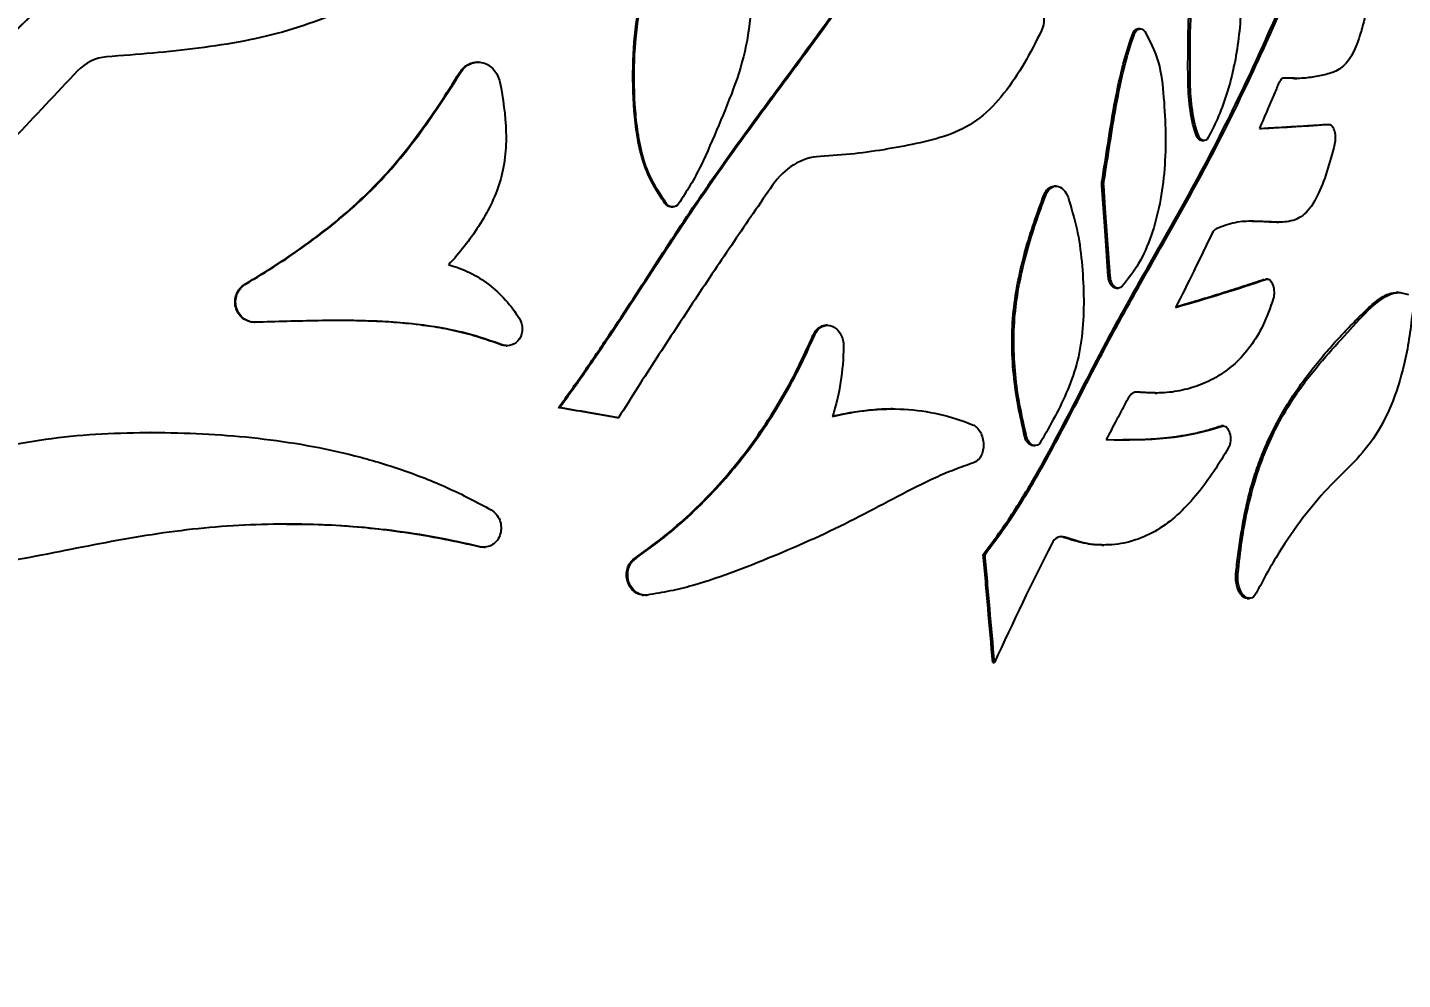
# Model space of a CAD drawing. Header units: millimetres. Extents: x 10 to 459, y 8 to 584.
# Drawn here: x 331.17 to 359.14, y 333.46 to 352.82 of the extents above; entities that cross this region are included whole.
import ezdxf

# ---------------------------------------------------------------- set-up
doc = ezdxf.new("R2010")
doc.units = ezdxf.units.MM
doc.layers.add('DIMENSIONS', color=2, linetype='Continuous')
doc.layers.add('OUTLINE', color=7, linetype='Continuous', lineweight=25)
doc.styles.add('SLDTEXTSTYLE0', font='TXT', dxfattribs={"width": 0.75})
doc.dimstyles.new('SLDDIMSTYLE9', dxfattribs={"dimtxt": 3.5, "dimasz": 2, "dimexe": 0, "dimexo": 0.0625, "dimgap": 0.875, "dimtad": 1, "dimrnd": 1e-09, "dimzin": 12, "dimdsep": 46, "dimtxsty": 'SLDTEXTSTYLE0', "dimsah": 1, "dimcen": 0, "dimadec": 0, "dimazin": 3, "dimtfac": 1, "dimtofl": 0, "dimtmove": 0, "dimatfit": 3, "dimfxl": 0, "dimfrac": 2, "dimtolj": 1, "dimtzin": 12, "dimarcsym": 0})

# ---------------------------------------------------------------- blocks, each defined once
blk = doc.blocks.new('_D_17')
at = {"layer": 'DIMENSIONS'}
blk.add_line((361.779, 334.497), (372.903, 335.528), dxfattribs=at)
blk.add_arc((321.95, 330.805), 40, 5.237, 8.1583, dxfattribs=at)
blk.add_solid([(361.779, 334.497), (363.817, 334.184), (363.725, 335.18)], dxfattribs=at)
at = {"layer": 'DIMENSIONS', "insert": (364.515, 339.277), "char_height": 3.5, "attachment_point": 1, "rotation": 5.2959, "style": 'SLDTEXTSTYLE0'}
blk.add_mtext('R40', dxfattribs=at)

msp = doc.modelspace()

# ---------------------------------------------------------------- linework, layer by layer
at = {"layer": 'OUTLINE'}
for p, q in [((353.801, 352.796), (353.761, 352.796)), ((340.337, 352.115), (340.317, 352.115)), ((356.938, 351.788), (356.74, 351.792)), ((356.938, 351.785), (356.989, 351.785)), ((357.605, 350.85), (357.65, 350.85)), ((355.058, 350.52), (355.1, 350.52)), ((352.091, 349.593), (352.053, 349.593)), ((344.144, 349.236), (344.169, 349.236)), ((344.267, 349.172), (344.295, 349.172)), ((356.58, 348.863), (356.624, 348.863)), ((356.396, 347.704), (356.352, 347.704)), ((353.319, 347.52), (353.358, 347.52)), ((359.058, 347.43), (359.008, 347.43)), ((335.783, 346.826), (335.795, 346.826)), ((347.444, 346.765), (347.414, 346.765)), ((340.808, 346.368), (340.827, 346.368)), ((340.909, 346.348), (340.929, 346.348)), ((354.105, 345.387), (354.15, 345.387)), ((341.973, 345.09), (341.994, 345.09)), ((348.765, 345.064), (348.733, 345.064)), ((343.172, 344.885), (343.195, 344.885)), ((333.684, 344.583), (333.675, 344.583)), ((355.425, 344.714), (355.458, 344.715)), ((355.499, 344.718), (355.457, 344.718)), ((351.456, 344.495), (351.492, 344.495)), ((351.627, 344.317), (351.663, 344.317)), ((352.235, 342.454), (352.164, 342.464)), ((352.235, 342.454), (352.272, 342.454)), ((353.02, 342.296), (353.06, 342.296)), ((340.458, 342.252), (340.478, 342.252)), ((350.612, 342.106), (350.646, 342.106)), ((355.747, 341.712), (355.789, 341.712)), ((343.675, 341.279), (343.699, 341.279)), ((343.749, 341.279), (343.773, 341.279)), ((355.98, 341.21), (356.022, 341.21)), ((350.805, 339.905), (350.839, 339.905))]:
    msp.add_line(p, q, dxfattribs=at)
at = {"layer": 'OUTLINE', "flags": 128}
for points in [[(353.153, 347.762), (353.087, 348.684), (353.055, 349.145), (353.022, 349.606)], [(353.191, 347.762), (353.126, 348.684), (353.093, 349.145), (353.06, 349.606)]]:
    msp.add_lwpolyline(points, dxfattribs=at)
at = {"layer": 'OUTLINE'}
for points, knots in [([(325.204, 346.333), (325.431, 346.641), (325.659, 346.948), (326.128, 347.55), (326.367, 347.848), (327.094, 348.729), (327.594, 349.303), (328.62, 350.426), (329.145, 350.976), (330.214, 352.057), (330.759, 352.589), (332.403, 354.158), (333.517, 355.172), (335.715, 357.199), (336.796, 358.221), (338.931, 360.233), (339.99, 361.219), (341.566, 362.666), (342.09, 363.143), (343.124, 364.084), (343.635, 364.548), (345.15, 365.92), (346.135, 366.808), (348.048, 368.532), (348.976, 369.367), (349.871, 370.173)], [0, 0, 0, 0, 0.03125, 0.03125, 0.0625, 0.0625, 0.125, 0.125, 0.1875, 0.1875, 0.25, 0.25, 0.375, 0.375, 0.5, 0.5, 0.625, 0.625, 0.6875, 0.6875, 0.75, 0.75, 0.875, 0.875, 1, 1, 1, 1]), ([(327.701, 349.413), (327.71, 349.423), (328.012, 349.774), (328.635, 350.439), (329.565, 351.411), (330.513, 352.354), (331.471, 353.277), (332.435, 354.182), (333.403, 355.078), (334.371, 355.97), (335.334, 356.861), (336.286, 357.752), (337.227, 358.641), (338.16, 359.523), (339.091, 360.398), (340.021, 361.262), (340.947, 362.117), (341.912, 363.002), (342.914, 363.915), (343.947, 364.854), (344.966, 365.777), (345.906, 366.627), (346.769, 367.407), (347.559, 368.119), (348.333, 368.818), (349.094, 369.503), (349.586, 369.947), (349.832, 370.169)], [0, 0, 0, 0, 0.001288, 0.042666, 0.084054, 0.125434, 0.166394, 0.207362, 0.248324, 0.289476, 0.330635, 0.371787, 0.412744, 0.453707, 0.494663, 0.535845, 0.577034, 0.618215, 0.665487, 0.712783, 0.760077, 0.807346, 0.845862, 0.884403, 0.922951, 0.961488, 1, 1, 1, 1]), ([(341.973, 345.09), (342.149, 345.332), (342.324, 345.574), (342.665, 346.064), (342.832, 346.312), (343.329, 347.055), (343.652, 347.555), (344.299, 348.547), (344.623, 349.039), (345.284, 350.002), (345.622, 350.472), (346.301, 351.399), (346.641, 351.856), (347.312, 352.768), (347.642, 353.225), (348.613, 354.595), (349.241, 355.505), (350.48, 357.277), (351.087, 358.144), (352.251, 359.86), (352.809, 360.707), (353.623, 361.929), (353.89, 362.328), (354.411, 363.114), (354.664, 363.502), (355.157, 364.263), (355.399, 364.631), (355.77, 365.119), (355.893, 365.271), (356.144, 365.537), (356.273, 365.645), (356.398, 365.75)], [0, 0, 0, 0, 0.03125, 0.03125, 0.0625, 0.0625, 0.125, 0.125, 0.1875, 0.1875, 0.25, 0.25, 0.3125, 0.3125, 0.375, 0.375, 0.5, 0.5, 0.625, 0.625, 0.75, 0.75, 0.8125, 0.8125, 0.875, 0.875, 0.9375, 0.9375, 0.96875, 0.96875, 1, 1, 1, 1]), ([(341.994, 345.09), (342.171, 345.332), (342.346, 345.574), (342.688, 346.064), (342.855, 346.312), (343.353, 347.056), (343.677, 347.555), (344.325, 348.548), (344.649, 349.04), (345.311, 350.003), (345.65, 350.473), (346.33, 351.4), (346.671, 351.857), (347.343, 352.77), (347.673, 353.226), (348.646, 354.597), (349.275, 355.507), (350.516, 357.279), (351.124, 358.145), (352.289, 359.862), (352.849, 360.708), (353.664, 361.93), (353.931, 362.329), (354.453, 363.115), (354.706, 363.503), (355.2, 364.264), (355.443, 364.632), (355.814, 365.119), (355.937, 365.271), (356.188, 365.537), (356.318, 365.645), (356.443, 365.75)], [0, 0, 0, 0, 0.03125, 0.03125, 0.0625, 0.0625, 0.125, 0.125, 0.1875, 0.1875, 0.25, 0.25, 0.3125, 0.3125, 0.375, 0.375, 0.5, 0.5, 0.625, 0.625, 0.75, 0.75, 0.8125, 0.8125, 0.875, 0.875, 0.9375, 0.9375, 0.96875, 0.96875, 1, 1, 1, 1]), ([(344.144, 349.236), (344.053, 349.374), (343.961, 349.512), (343.802, 349.803), (343.737, 349.959), (343.636, 350.287), (343.601, 350.454), (343.545, 350.789), (343.526, 350.958), (343.486, 351.467), (343.481, 351.81), (343.503, 352.484), (343.534, 352.817), (343.657, 353.473), (343.747, 353.799), (343.968, 354.422), (344.099, 354.72), (344.394, 355.294), (344.558, 355.572), (344.913, 356.098), (345.11, 356.34), (345.307, 356.58)], [0, 0, 0, 0, 0.0625, 0.0625, 0.125, 0.125, 0.1875, 0.1875, 0.25, 0.25, 0.375, 0.375, 0.5, 0.5, 0.625, 0.625, 0.75, 0.75, 0.875, 0.875, 1, 1, 1, 1]), ([(344.169, 349.236), (344.077, 349.374), (343.986, 349.512), (343.827, 349.803), (343.761, 349.959), (343.66, 350.287), (343.625, 350.454), (343.569, 350.789), (343.55, 350.958), (343.51, 351.467), (343.505, 351.81), (343.527, 352.484), (343.559, 352.818), (343.681, 353.474), (343.772, 353.8), (343.993, 354.423), (344.124, 354.721), (344.42, 355.295), (344.584, 355.572), (344.94, 356.098), (345.137, 356.34), (345.334, 356.58)], [0, 0, 0, 0, 0.0625, 0.0625, 0.125, 0.125, 0.1875, 0.1875, 0.25, 0.25, 0.375, 0.375, 0.5, 0.5, 0.625, 0.625, 0.75, 0.75, 0.875, 0.875, 1, 1, 1, 1]), ([(345.737, 356.349), (345.75, 356.031), (345.764, 355.714), (345.814, 355.08), (345.843, 354.763), (345.884, 354.128), (345.897, 353.811), (345.887, 353.175), (345.861, 352.861), (345.697, 351.955), (345.466, 351.392), (345.113, 350.557), (344.995, 350.278), (344.799, 349.873), (344.729, 349.742), (344.576, 349.486), (344.496, 349.361), (344.415, 349.236)], [0, 0, 0, 0, 0.125, 0.125, 0.25, 0.25, 0.375, 0.375, 0.5, 0.5, 0.75, 0.75, 0.875, 0.875, 0.9375, 0.9375, 1, 1, 1, 1]), ([(350.612, 342.106), (350.72, 342.247), (350.826, 342.389), (351.034, 342.678), (351.134, 342.826), (351.425, 343.277), (351.608, 343.587), (352.139, 344.532), (352.467, 345.181), (352.96, 346.134), (353.125, 346.447), (353.459, 347.061), (353.627, 347.362), (354.13, 348.254), (354.463, 348.833), (355.101, 349.989), (355.403, 350.569), (355.975, 351.739), (356.245, 352.325), (356.761, 353.489), (357.005, 354.066), (357.355, 354.916), (357.469, 355.197), (357.691, 355.752), (357.8, 356.024), (357.905, 356.295)], [0, 0, 0, 0, 0.03125, 0.03125, 0.0625, 0.0625, 0.125, 0.125, 0.25, 0.25, 0.3125, 0.3125, 0.375, 0.375, 0.5, 0.5, 0.625, 0.625, 0.75, 0.75, 0.875, 0.875, 0.9375, 0.9375, 1, 1, 1, 1]), ([(350.646, 342.106), (350.754, 342.247), (350.861, 342.389), (351.069, 342.678), (351.169, 342.826), (351.46, 343.277), (351.644, 343.587), (352.176, 344.532), (352.505, 345.181), (352.998, 346.134), (353.163, 346.448), (353.498, 347.061), (353.666, 347.362), (354.17, 348.255), (354.504, 348.833), (355.142, 349.989), (355.445, 350.569), (356.018, 351.739), (356.289, 352.325), (356.805, 353.489), (357.05, 354.066), (357.401, 354.916), (357.515, 355.197), (357.737, 355.752), (357.846, 356.024), (357.952, 356.295)], [0, 0, 0, 0, 0.03125, 0.03125, 0.0625, 0.0625, 0.125, 0.125, 0.25, 0.25, 0.3125, 0.3125, 0.375, 0.375, 0.5, 0.5, 0.625, 0.625, 0.75, 0.75, 0.875, 0.875, 0.9375, 0.9375, 1, 1, 1, 1]), ([(339.287, 354.902), (339.218, 354.762), (339.15, 354.623), (338.997, 354.356), (338.911, 354.23), (338.716, 353.995), (338.608, 353.885), (338.378, 353.681), (338.258, 353.587), (337.883, 353.328), (337.61, 353.186), (337.049, 352.944), (336.762, 352.845), (335.882, 352.589), (335.271, 352.479), (334.035, 352.321), (333.41, 352.273), (332.781, 352.223)], [0, 0, 0, 0, 0.0625, 0.0625, 0.125, 0.125, 0.1875, 0.1875, 0.25, 0.25, 0.375, 0.375, 0.5, 0.5, 0.75, 0.75, 1, 1, 1, 1]), ([(354.932, 350.655), (354.874, 350.827), (354.836, 351.011), (354.789, 351.39), (354.78, 351.578), (354.773, 351.952), (354.774, 352.138), (354.776, 352.511), (354.776, 352.698), (354.791, 353.069), (354.807, 353.253), (354.872, 353.595), (354.928, 353.751), (355.042, 354.05), (355.102, 354.196), (355.169, 354.441), (355.188, 354.528), (355.213, 354.707), (355.218, 354.8), (355.218, 354.896)], [0, 0, 0, 0, 0.125, 0.125, 0.25, 0.25, 0.375, 0.375, 0.5, 0.5, 0.625, 0.625, 0.75, 0.75, 0.875, 0.875, 0.9375, 0.9375, 1, 1, 1, 1]), ([(354.973, 350.655), (354.915, 350.827), (354.877, 351.012), (354.83, 351.391), (354.821, 351.579), (354.814, 351.954), (354.816, 352.14), (354.818, 352.514), (354.818, 352.701), (354.833, 353.073), (354.848, 353.256), (354.915, 353.599), (354.971, 353.755), (355.085, 354.053), (355.145, 354.199), (355.212, 354.442), (355.23, 354.528), (355.255, 354.708), (355.261, 354.801), (355.26, 354.896)], [0, 0, 0, 0, 0.125, 0.125, 0.25, 0.25, 0.375, 0.375, 0.5, 0.5, 0.625, 0.625, 0.75, 0.75, 0.875, 0.875, 0.9375, 0.9375, 1, 1, 1, 1]), ([(355.646, 355), (355.703, 354.813), (355.747, 354.618), (355.812, 354.218), (355.834, 354.01), (355.856, 353.601), (355.857, 353.398), (355.842, 352.994), (355.826, 352.794), (355.779, 352.407), (355.748, 352.22), (355.671, 351.856), (355.625, 351.678), (355.468, 351.169), (355.338, 350.861), (355.185, 350.582)], [0, 0, 0, 0, 0.125, 0.125, 0.25, 0.25, 0.375, 0.375, 0.5, 0.5, 0.625, 0.625, 0.75, 0.75, 1, 1, 1, 1]), ([(358.508, 353.62), (358.472, 353.451), (358.435, 353.283), (358.355, 352.955), (358.313, 352.795), (358.217, 352.498), (358.162, 352.362), (358.03, 352.132), (357.957, 352.047), (357.795, 351.934), (357.707, 351.901), (357.528, 351.85), (357.435, 351.833), (357.247, 351.802), (357.15, 351.789), (356.951, 351.783), (356.85, 351.788), (356.746, 351.793)], [0, 0, 0, 0, 0.125, 0.125, 0.25, 0.25, 0.375, 0.375, 0.5, 0.5, 0.625, 0.625, 0.75, 0.75, 0.875, 0.875, 1, 1, 1, 1]), ([(351.465, 353.414), (351.521, 353.444), (351.584, 353.445), (351.701, 353.385), (351.752, 353.327), (351.823, 353.178), (351.843, 353.09), (351.846, 352.914), (351.829, 352.829), (351.796, 352.759)], [0, 0, 0, 0, 0.25, 0.25, 0.5, 0.5, 0.75, 0.75, 1, 1, 1, 1]), ([(351.796, 352.759), (351.682, 352.532), (351.567, 352.304), (351.316, 351.875), (351.181, 351.671), (350.882, 351.295), (350.718, 351.124), (350.363, 350.848), (350.171, 350.741), (349.759, 350.581), (349.546, 350.525), (349.113, 350.429), (348.893, 350.388), (348.446, 350.312), (348.219, 350.279), (347.76, 350.229), (347.527, 350.213), (347.291, 350.198)], [0, 0, 0, 0, 0.125, 0.125, 0.25, 0.25, 0.375, 0.375, 0.5, 0.5, 0.625, 0.625, 0.75, 0.75, 0.875, 0.875, 1, 1, 1, 1]), ([(353.026, 349.696), (353.111, 350.211), (353.183, 350.731), (353.369, 351.747), (353.484, 352.242), (353.649, 352.692)], [0, 0, 0, 0, 0.5, 0.5, 1, 1, 1, 1]), ([(353.064, 349.696), (353.149, 350.211), (353.222, 350.731), (353.408, 351.747), (353.523, 352.243), (353.688, 352.692)], [0, 0, 0, 0, 0.5, 0.5, 1, 1, 1, 1]), ([(353.897, 352.738), (354, 352.545), (354.103, 352.352), (354.235, 351.887), (354.259, 351.643), (354.319, 350.906), (354.332, 350.42), (354.276, 349.705), (354.244, 349.467), (354.155, 349.014), (354.097, 348.798), (353.954, 348.386), (353.869, 348.191), (353.67, 347.851), (353.554, 347.704), (353.437, 347.558)], [0, 0, 0, 0, 0.125, 0.125, 0.25, 0.25, 0.5, 0.5, 0.625, 0.625, 0.75, 0.75, 0.875, 0.875, 1, 1, 1, 1]), ([(353.649, 352.692), (353.658, 352.713), (353.678, 352.755), (353.719, 352.791), (353.749, 352.793), (353.762, 352.794)], [0, 0, 0, 0, 0.359177, 0.718986, 1, 1, 1, 1]), ([(353.688, 352.692), (353.708, 352.747), (353.743, 352.785), (353.822, 352.803), (353.864, 352.781), (353.897, 352.738)], [0, 0, 0, 0, 0.5, 0.5, 1, 1, 1, 1]), ([(339.967, 351.911), (339.982, 351.933), (340.012, 351.976), (340.069, 352.029), (340.133, 352.071), (340.203, 352.1), (340.266, 352.114), (340.304, 352.114), (340.318, 352.113)], [0, 0, 0, 0, 0.181288, 0.362444, 0.544208, 0.725987, 0.901334, 1, 1, 1, 1]), ([(339.986, 351.911), (340.034, 351.988), (340.103, 352.049), (340.262, 352.117), (340.353, 352.124), (340.521, 352.08), (340.6, 352.029), (340.719, 351.891), (340.76, 351.804), (340.779, 351.712)], [0, 0, 0, 0, 0.25, 0.25, 0.5, 0.5, 0.75, 0.75, 1, 1, 1, 1]), ([(332.191, 351.938), (331.321, 351.02), (330.453, 350.094), (328.726, 348.225), (327.866, 347.284), (327.006, 346.341)], [0, 0, 0, 0, 0.5, 0.5, 1, 1, 1, 1]), ([(335.585, 347.591), (335.809, 347.727), (336.032, 347.863), (336.469, 348.147), (336.683, 348.295), (337.312, 348.755), (337.712, 349.085), (338.268, 349.628), (338.446, 349.818), (338.784, 350.21), (338.944, 350.414), (339.407, 351.037), (339.69, 351.472), (339.967, 351.911)], [0, 0, 0, 0, 0.125, 0.125, 0.25, 0.25, 0.5, 0.5, 0.625, 0.625, 0.75, 0.75, 1, 1, 1, 1]), ([(335.597, 347.591), (335.821, 347.727), (336.044, 347.863), (336.481, 348.147), (336.696, 348.295), (337.326, 348.755), (337.727, 349.085), (338.283, 349.627), (338.461, 349.817), (338.8, 350.21), (338.961, 350.413), (339.425, 351.036), (339.708, 351.472), (339.986, 351.911)], [0, 0, 0, 0, 0.125, 0.125, 0.25, 0.25, 0.5, 0.5, 0.625, 0.625, 0.75, 0.75, 1, 1, 1, 1]), ([(356.737, 351.792), (356.727, 351.791), (356.697, 351.79), (356.653, 351.754), (356.628, 351.705), (356.617, 351.682)], [0, 0, 0, 0, 0.228419, 0.64672, 1, 1, 1, 1]), ([(340.779, 351.712), (340.847, 351.373), (340.896, 351.034), (340.909, 350.524), (340.904, 350.354), (340.864, 350.012), (340.829, 349.842), (340.73, 349.52), (340.667, 349.364), (340.522, 349.063), (340.438, 348.916), (340.167, 348.496), (339.96, 348.239), (339.738, 347.993)], [0, 0, 0, 0, 0.25, 0.25, 0.375, 0.375, 0.5, 0.5, 0.625, 0.625, 0.75, 0.75, 1, 1, 1, 1]), ([(356.617, 351.682), (356.582, 351.6), (356.547, 351.517), (356.512, 351.434), (356.477, 351.352), (356.442, 351.269), (356.406, 351.186), (356.347, 351.046), (356.286, 350.906), (356.226, 350.765)], [0, 0, 0, 0, 0.000349273, 0.000349273, 0.000349273, 0.000698545, 0.000698545, 0.000698545, 0.001286566, 0.001286566, 0.001286566, 0.001286566]), ([(355.059, 350.522), (355.046, 350.523), (355.019, 350.525), (354.98, 350.56), (354.95, 350.607), (354.936, 350.642), (354.932, 350.655)], [0, 0, 0, 0, 0.247333, 0.536534, 0.830787, 1, 1, 1, 1]), ([(355.185, 350.582), (355.157, 350.533), (355.115, 350.51), (355.033, 350.539), (354.995, 350.589), (354.973, 350.655)], [0, 0, 0, 0, 0.5, 0.5, 1, 1, 1, 1]), ([(356.227, 350.767), (356.345, 350.774), (356.597, 350.788), (356.95, 350.809), (357.292, 350.83), (357.5, 350.843), (357.605, 350.85)], [0, 0, 0, 0, 0.2396212, 0.5093547, 0.7546173, 1, 1, 1, 1]), ([(357.65, 350.85), (357.67, 350.851), (357.69, 350.838), (357.726, 350.788), (357.741, 350.751), (357.773, 350.626), (357.775, 350.521), (357.756, 350.446)], [0, 0, 0, 0, 0.25, 0.25, 0.5, 0.5, 1, 1, 1, 1]), ([(357.756, 350.446), (357.707, 350.257), (357.656, 350.068), (357.541, 349.713), (357.477, 349.546), (357.328, 349.246), (357.244, 349.119), (357.097, 348.988), (357.045, 348.953), (356.939, 348.903), (356.883, 348.887), (356.713, 348.858), (356.595, 348.862), (356.355, 348.87), (356.232, 348.876), (355.983, 348.882), (355.857, 348.878), (355.604, 348.824), (355.478, 348.776), (355.35, 348.728)], [0, 0, 0, 0, 0.125, 0.125, 0.25, 0.25, 0.375, 0.375, 0.4375, 0.4375, 0.5, 0.5, 0.625, 0.625, 0.75, 0.75, 0.875, 0.875, 1, 1, 1, 1]), ([(347.291, 350.198), (347.105, 350.189), (346.922, 350.13), (346.594, 349.93), (346.445, 349.788), (346.325, 349.614)], [0, 0, 0, 0, 0.5, 0.5, 1, 1, 1, 1]), ([(346.325, 349.614), (346.063, 349.232), (345.8, 348.848), (345.274, 348.073), (345.011, 347.682), (344.488, 346.895), (344.227, 346.498), (343.708, 345.697), (343.452, 345.292), (343.195, 344.885)], [0, 0, 0, 0, 0.25, 0.25, 0.5, 0.5, 0.75, 0.75, 1, 1, 1, 1]), ([(351.844, 349.411), (351.861, 349.446), (351.895, 349.516), (351.971, 349.581), (352.027, 349.588), (352.054, 349.591)], [0, 0, 0, 0, 0.3450372, 0.6905052, 1, 1, 1, 1]), ([(351.881, 349.411), (351.903, 349.469), (351.935, 349.517), (352.014, 349.581), (352.06, 349.596), (352.153, 349.588), (352.199, 349.564), (352.278, 349.485), (352.311, 349.431), (352.334, 349.369)], [0, 0, 0, 0, 0.25, 0.25, 0.5, 0.5, 0.75, 0.75, 1, 1, 1, 1]), ([(353.022, 349.606), (353.021, 349.614), (353.021, 349.621), (353.021, 349.629), (353.021, 349.637), (353.021, 349.645), (353.022, 349.653), (353.022, 349.668), (353.024, 349.682), (353.026, 349.696)], [0, 0, 0, 0, 0.0000238791, 0.0000238791, 0.0000238791, 0.00004775725, 0.00004775725, 0.00004775725, 0.00009227178, 0.00009227178, 0.00009227178, 0.00009227178]), ([(353.06, 349.606), (353.06, 349.614), (353.059, 349.621), (353.059, 349.629), (353.059, 349.637), (353.059, 349.645), (353.06, 349.653), (353.061, 349.668), (353.062, 349.682), (353.064, 349.696)], [0, 0, 0, 0, 0.00002387918, 0.00002387918, 0.00002387918, 0.0000477574, 0.0000477574, 0.0000477574, 0.0000922761, 0.0000922761, 0.0000922761, 0.0000922761]), ([(351.456, 344.495), (351.408, 344.705), (351.36, 344.915), (351.28, 345.338), (351.25, 345.552), (351.208, 345.982), (351.197, 346.199), (351.195, 346.636), (351.206, 346.85), (351.272, 347.478), (351.357, 347.88), (351.519, 348.469), (351.579, 348.662), (351.708, 349.04), (351.776, 349.225), (351.844, 349.411)], [0, 0, 0, 0, 0.125, 0.125, 0.25, 0.25, 0.375, 0.375, 0.5, 0.5, 0.75, 0.75, 0.875, 0.875, 1, 1, 1, 1]), ([(351.492, 344.495), (351.444, 344.705), (351.396, 344.915), (351.316, 345.338), (351.285, 345.552), (351.244, 345.982), (351.232, 346.199), (351.23, 346.636), (351.241, 346.85), (351.308, 347.478), (351.393, 347.88), (351.555, 348.469), (351.615, 348.662), (351.744, 349.04), (351.813, 349.225), (351.881, 349.411)], [0, 0, 0, 0, 0.125, 0.125, 0.25, 0.25, 0.375, 0.375, 0.5, 0.5, 0.75, 0.75, 0.875, 0.875, 1, 1, 1, 1]), ([(352.334, 349.369), (352.398, 349.157), (352.462, 348.944), (352.56, 348.509), (352.592, 348.285), (352.634, 347.829), (352.647, 347.6), (352.656, 347.147), (352.651, 346.922), (352.613, 346.475), (352.578, 346.253), (352.473, 345.841), (352.406, 345.646), (352.25, 345.271), (352.162, 345.091), (351.978, 344.741), (351.882, 344.57), (351.784, 344.399)], [0, 0, 0, 0, 0.125, 0.125, 0.25, 0.25, 0.375, 0.375, 0.5, 0.5, 0.625, 0.625, 0.75, 0.75, 0.875, 0.875, 1, 1, 1, 1]), ([(344.269, 349.174), (344.26, 349.174), (344.233, 349.172), (344.187, 349.192), (344.159, 349.221), (344.144, 349.236)], [0, 0, 0, 0, 0.191361, 0.582379, 1, 1, 1, 1]), ([(344.415, 349.236), (344.385, 349.196), (344.34, 349.172), (344.248, 349.172), (344.201, 349.196), (344.169, 349.236)], [0, 0, 0, 0, 0.5, 0.5, 1, 1, 1, 1]), ([(356.58, 348.865), (356.547, 348.864), (356.441, 348.862), (356.295, 348.871), (356.141, 348.877), (356.061, 348.879), (356.019, 348.879)], [0, 0, 0, 0, 0.185208, 0.583511, 0.782405, 1, 1, 1, 1]), ([(355.258, 348.622), (355.198, 348.496), (355.137, 348.369), (355.076, 348.242), (355.014, 348.115), (354.952, 347.989), (354.89, 347.862), (354.769, 347.617), (354.646, 347.373), (354.521, 347.128)], [0, 0, 0, 0, 0.000525375, 0.000525375, 0.000525375, 0.001050751, 0.001050751, 0.001050751, 0.002065523, 0.002065523, 0.002065523, 0.002065523]), ([(339.738, 347.993), (340.033, 347.92), (340.311, 347.78), (340.797, 347.407), (341.01, 347.171), (341.178, 346.901)], [0, 0, 0, 0, 0.5, 0.5, 1, 1, 1, 1]), ([(335.79, 346.826), (335.703, 346.825), (335.617, 346.855), (335.479, 346.966), (335.43, 347.045), (335.385, 347.218), (335.39, 347.31), (335.453, 347.476), (335.511, 347.546), (335.585, 347.591)], [0, 0, 0, 0, 0.25, 0.25, 0.5, 0.5, 0.75, 0.75, 1, 1, 1, 1]), ([(335.802, 346.826), (335.715, 346.825), (335.629, 346.855), (335.491, 346.966), (335.442, 347.045), (335.397, 347.218), (335.402, 347.31), (335.465, 347.476), (335.522, 347.546), (335.597, 347.591)], [0, 0, 0, 0, 0.25, 0.25, 0.5, 0.5, 0.75, 0.75, 1, 1, 1, 1]), ([(353.319, 347.523), (353.313, 347.522), (353.292, 347.519), (353.253, 347.54), (353.209, 347.584), (353.174, 347.65), (353.158, 347.713), (353.154, 347.751), (353.153, 347.762)], [0, 0, 0, 0, 0.065943, 0.273844, 0.48106, 0.694177, 0.916345, 1, 1, 1, 1]), ([(353.437, 347.558), (353.393, 347.511), (353.332, 347.508), (353.233, 347.593), (353.198, 347.676), (353.191, 347.762)], [0, 0, 0, 0, 0.5, 0.5, 1, 1, 1, 1]), ([(354.528, 347.142), (354.682, 347.187), (355.008, 347.282), (355.467, 347.422), (355.914, 347.564), (356.189, 347.656), (356.326, 347.702)], [0, 0, 0, 0, 0.241483, 0.507789, 0.753822, 1, 1, 1, 1]), ([(356.37, 347.702), (356.394, 347.71), (356.419, 347.702), (356.466, 347.659), (356.486, 347.623), (356.529, 347.496), (356.533, 347.385), (356.509, 347.305)], [0, 0, 0, 0, 0.25, 0.25, 0.5, 0.5, 1, 1, 1, 1]), ([(356.509, 347.305), (356.445, 347.121), (356.381, 346.937), (356.227, 346.612), (356.139, 346.469), (355.946, 346.207), (355.841, 346.091), (355.621, 345.89), (355.505, 345.804), (355.262, 345.657), (355.134, 345.596), (354.874, 345.498), (354.741, 345.46), (354.468, 345.406), (354.328, 345.39), (354.041, 345.385), (353.894, 345.396), (353.745, 345.407)], [0, 0, 0, 0, 0.125, 0.125, 0.25, 0.25, 0.375, 0.375, 0.5, 0.5, 0.625, 0.625, 0.75, 0.75, 0.875, 0.875, 1, 1, 1, 1]), ([(355.747, 341.712), (355.762, 341.842), (355.793, 342.104), (355.848, 342.491), (355.915, 342.87), (355.994, 343.237), (356.092, 343.605), (356.214, 343.966), (356.355, 344.321), (356.509, 344.65), (356.672, 344.956), (356.871, 345.28), (357.105, 345.616), (357.368, 345.962), (357.632, 346.276), (357.892, 346.563), (358.146, 346.825), (358.354, 347.032), (358.519, 347.187), (358.647, 347.29), (358.775, 347.37), (358.896, 347.422), (358.975, 347.426), (359.011, 347.427)], [0, 0, 0, 0, 0.039319, 0.078762, 0.11817, 0.157461, 0.196655, 0.241512, 0.286555, 0.331705, 0.376837, 0.421771, 0.488844, 0.556033, 0.623355, 0.690759, 0.758137, 0.825337, 0.861254, 0.897339, 0.93337, 0.969237, 1, 1, 1, 1]), ([(355.789, 341.712), (355.814, 341.933), (355.838, 342.155), (355.899, 342.589), (355.937, 342.801), (356.073, 343.415), (356.192, 343.806), (356.468, 344.497), (356.624, 344.803), (356.876, 345.216), (356.963, 345.346), (357.137, 345.59), (357.224, 345.704), (357.487, 346.03), (357.661, 346.224), (357.999, 346.599), (358.162, 346.783), (358.481, 347.116), (358.639, 347.259), (358.872, 347.391), (358.949, 347.423), (359.105, 347.435), (359.184, 347.413), (359.26, 347.391)], [0, 0, 0, 0, 0.0625, 0.0625, 0.125, 0.125, 0.25, 0.25, 0.375, 0.375, 0.4375, 0.4375, 0.5, 0.5, 0.625, 0.625, 0.75, 0.75, 0.875, 0.875, 0.9375, 0.9375, 1, 1, 1, 1]), ([(359.339, 347.025), (359.317, 346.84), (359.295, 346.656), (359.241, 346.305), (359.208, 346.139), (359.097, 345.668), (359.004, 345.379), (358.791, 344.871), (358.671, 344.65), (358.403, 344.257), (358.254, 344.088), (357.939, 343.772), (357.774, 343.617), (357.443, 343.261), (357.276, 343.063), (356.946, 342.628), (356.783, 342.393), (356.544, 342.012), (356.466, 341.879), (356.312, 341.602), (356.236, 341.458), (356.16, 341.314)], [0, 0, 0, 0, 0.0625, 0.0625, 0.125, 0.125, 0.25, 0.25, 0.375, 0.375, 0.5, 0.5, 0.625, 0.625, 0.75, 0.75, 0.875, 0.875, 0.9375, 0.9375, 1, 1, 1, 1]), ([(340.827, 346.368), (340.631, 346.436), (340.433, 346.505), (340.032, 346.621), (339.827, 346.667), (339.209, 346.777), (338.789, 346.82), (337.945, 346.863), (337.52, 346.864), (336.664, 346.851), (336.235, 346.838), (335.802, 346.826)], [0, 0, 0, 0, 0.125, 0.125, 0.25, 0.25, 0.5, 0.5, 0.75, 0.75, 1, 1, 1, 1]), ([(340.808, 346.368), (340.66, 346.419), (340.365, 346.521), (339.912, 346.648), (339.449, 346.734), (338.981, 346.795), (338.509, 346.835), (338.035, 346.855), (337.693, 346.862), (337.508, 346.861), (337.484, 346.86)], [0, 0, 0, 0, 0.139814, 0.27952, 0.419423, 0.559366, 0.699116, 0.838878, 0.978545, 1, 1, 1, 1]), ([(341.178, 346.901), (341.216, 346.839), (341.236, 346.767), (341.237, 346.622), (341.217, 346.549), (341.143, 346.432), (341.087, 346.386), (340.962, 346.342), (340.892, 346.343), (340.827, 346.368)], [0, 0, 0, 0, 0.25, 0.25, 0.5, 0.5, 0.75, 0.75, 1, 1, 1, 1]), ([(347.154, 346.57), (347.174, 346.607), (347.214, 346.681), (347.307, 346.744), (347.378, 346.771), (347.413, 346.764), (347.414, 346.764)], [0, 0, 0, 0, 0.335969, 0.672704, 0.991812, 1, 1, 1, 1]), ([(347.183, 346.57), (347.216, 346.646), (347.269, 346.706), (347.398, 346.77), (347.471, 346.773), (347.608, 346.717), (347.667, 346.661), (347.749, 346.513), (347.77, 346.426), (347.77, 346.338)], [0, 0, 0, 0, 0.25, 0.25, 0.5, 0.5, 0.75, 0.75, 1, 1, 1, 1]), ([(343.518, 342.024), (343.716, 342.165), (343.913, 342.306), (344.291, 342.608), (344.473, 342.767), (345.005, 343.265), (345.335, 343.625), (345.943, 344.391), (346.223, 344.8), (346.602, 345.442), (346.722, 345.66), (346.947, 346.108), (347.051, 346.339), (347.154, 346.57)], [0, 0, 0, 0, 0.125, 0.125, 0.25, 0.25, 0.5, 0.5, 0.75, 0.75, 0.875, 0.875, 1, 1, 1, 1]), ([(343.542, 342.024), (343.74, 342.165), (343.937, 342.306), (344.316, 342.608), (344.498, 342.767), (345.03, 343.265), (345.361, 343.625), (345.97, 344.391), (346.251, 344.8), (346.63, 345.441), (346.751, 345.659), (346.976, 346.108), (347.08, 346.339), (347.183, 346.57)], [0, 0, 0, 0, 0.125, 0.125, 0.25, 0.25, 0.5, 0.5, 0.75, 0.75, 0.875, 0.875, 1, 1, 1, 1]), ([(340.909, 346.352), (340.883, 346.352), (340.849, 346.353), (340.816, 346.365), (340.808, 346.368)], [0, 0, 0, 0, 0.75293, 1, 1, 1, 1]), ([(354.105, 345.394), (354.028, 345.393), (353.903, 345.391), (353.775, 345.401), (353.725, 345.405)], [0, 0, 0, 0, 0.613446, 1, 1, 1, 1]), ([(343.172, 344.885), (343.069, 344.903), (342.967, 344.921), (342.864, 344.938), (342.761, 344.956), (342.658, 344.973), (342.555, 344.991), (342.362, 345.024), (342.168, 345.057), (341.973, 345.09)], [0, 0, 0, 0, 0.000348252, 0.000348252, 0.000348252, 0.000696504, 0.000696504, 0.000696504, 0.001347902, 0.001347902, 0.001347902, 0.001347902]), ([(343.195, 344.885), (343.093, 344.903), (342.99, 344.921), (342.887, 344.938), (342.785, 344.956), (342.682, 344.973), (342.578, 344.991), (342.385, 345.024), (342.19, 345.057), (341.994, 345.09)], [0, 0, 0, 0, 0.000348252, 0.000348252, 0.000348252, 0.000696504, 0.000696504, 0.000696504, 0.001349879, 0.001349879, 0.001349879, 0.001349879]), ([(347.544, 344.907), (348.032, 345.029), (348.522, 345.083), (349.484, 345.031), (349.949, 344.925), (350.395, 344.742)], [0, 0, 0, 0, 0.5, 0.5, 1, 1, 1, 1]), ([(347.546, 344.913), (347.666, 344.941), (347.918, 344.999), (348.299, 345.046), (348.576, 345.068), (348.719, 345.063), (348.733, 345.062)], [0, 0, 0, 0, 0.303074, 0.633998, 0.963684, 1, 1, 1, 1]), ([(353.557, 345.283), (353.518, 345.209), (353.478, 345.135), (353.439, 345.062), (353.4, 344.988), (353.361, 344.914), (353.321, 344.839), (353.251, 344.708), (353.181, 344.575), (353.11, 344.442)], [0, 0, 0, 0, 0.000300435, 0.000300435, 0.000300435, 0.000600871, 0.000600871, 0.000600871, 0.001135617, 0.001135617, 0.001135617, 0.001135617]), ([(325.155, 341.933), (325.427, 342.148), (325.699, 342.362), (326.279, 342.73), (326.581, 342.891), (327.51, 343.336), (328.166, 343.571), (329.473, 343.992), (330.129, 344.18), (331.458, 344.455), (332.133, 344.532), (333.156, 344.579), (333.5, 344.585), (334.183, 344.58), (334.522, 344.57), (335.533, 344.513), (336.199, 344.44), (337.182, 344.263), (337.507, 344.194), (338.153, 344.029), (338.475, 343.933), (339.105, 343.716), (339.414, 343.595), (340.018, 343.324), (340.311, 343.168), (340.603, 343.01)], [0, 0, 0, 0, 0.0625, 0.0625, 0.125, 0.125, 0.25, 0.25, 0.375, 0.375, 0.5, 0.5, 0.5625, 0.5625, 0.625, 0.625, 0.75, 0.75, 0.8125, 0.8125, 0.875, 0.875, 0.9375, 0.9375, 1, 1, 1, 1]), ([(350.395, 344.742), (350.458, 344.716), (350.513, 344.662), (350.591, 344.518), (350.613, 344.432), (350.617, 344.258), (350.599, 344.173), (350.526, 344.038), (350.473, 343.989), (350.411, 343.968)], [0, 0, 0, 0, 0.25, 0.25, 0.5, 0.5, 0.75, 0.75, 1, 1, 1, 1]), ([(353.451, 344.441), (353.539, 344.44), (353.734, 344.437), (354.024, 344.451), (354.324, 344.475), (354.613, 344.512), (354.891, 344.563), (355.163, 344.628), (355.337, 344.685), (355.425, 344.714)], [0, 0, 0, 0, 0.122516, 0.27247, 0.422546, 0.566556, 0.710564, 0.855284, 1, 1, 1, 1]), ([(355.466, 344.714), (355.496, 344.724), (355.527, 344.715), (355.583, 344.664), (355.606, 344.622), (355.636, 344.522), (355.642, 344.467), (355.635, 344.361), (355.622, 344.312), (355.601, 344.276)], [0, 0, 0, 0, 0.25, 0.25, 0.5, 0.5, 0.75, 0.75, 1, 1, 1, 1]), ([(351.627, 344.32), (351.617, 344.32), (351.588, 344.318), (351.542, 344.345), (351.496, 344.396), (351.469, 344.451), (351.459, 344.485), (351.456, 344.495)], [0, 0, 0, 0, 0.141454, 0.39137, 0.644513, 0.905842, 1, 1, 1, 1]), ([(351.784, 344.399), (351.747, 344.334), (351.685, 344.303), (351.565, 344.343), (351.514, 344.412), (351.492, 344.495)], [0, 0, 0, 0, 0.5, 0.5, 1, 1, 1, 1]), ([(355.601, 344.276), (355.503, 344.113), (355.403, 343.949), (355.194, 343.636), (355.084, 343.487), (354.854, 343.204), (354.732, 343.071), (354.478, 342.832), (354.345, 342.727), (354.064, 342.547), (353.916, 342.473), (353.608, 342.363), (353.449, 342.326), (353.124, 342.291), (352.956, 342.29), (352.615, 342.342), (352.445, 342.398), (352.272, 342.454)], [0, 0, 0, 0, 0.125, 0.125, 0.25, 0.25, 0.375, 0.375, 0.5, 0.5, 0.625, 0.625, 0.75, 0.75, 0.875, 0.875, 1, 1, 1, 1]), ([(350.411, 343.968), (350.283, 343.922), (350.153, 343.876), (349.895, 343.777), (349.767, 343.722), (349.383, 343.546), (349.128, 343.416), (348.613, 343.147), (348.354, 343.008), (347.827, 342.737), (347.559, 342.605), (347.012, 342.352), (346.734, 342.231), (346.17, 341.995), (345.883, 341.88), (345.301, 341.662), (345.006, 341.559), (344.552, 341.43), (344.399, 341.392), (344.089, 341.33), (343.931, 341.305), (343.773, 341.279)], [0, 0, 0, 0, 0.0625, 0.0625, 0.125, 0.125, 0.25, 0.25, 0.375, 0.375, 0.5, 0.5, 0.625, 0.625, 0.75, 0.75, 0.875, 0.875, 0.9375, 0.9375, 1, 1, 1, 1]), ([(340.603, 343.01), (340.682, 342.964), (340.744, 342.888), (340.811, 342.71), (340.815, 342.61), (340.763, 342.43), (340.707, 342.351), (340.558, 342.256), (340.465, 342.24), (340.378, 342.261)], [0, 0, 0, 0, 0.25, 0.25, 0.5, 0.5, 0.75, 0.75, 1, 1, 1, 1]), ([(340.378, 342.261), (340.082, 342.328), (339.785, 342.395), (339.188, 342.504), (338.888, 342.55), (337.982, 342.663), (337.371, 342.706), (336.137, 342.728), (335.513, 342.706), (334.567, 342.622), (334.251, 342.585), (333.622, 342.496), (333.308, 342.443), (332.366, 342.272), (331.738, 342.141), (330.474, 341.9), (329.836, 341.79), (328.558, 341.606), (327.918, 341.532), (326.953, 341.455), (326.631, 341.434), (325.986, 341.408), (325.662, 341.405), (325.338, 341.402)], [0, 0, 0, 0, 0.0625, 0.0625, 0.125, 0.125, 0.25, 0.25, 0.375, 0.375, 0.4375, 0.4375, 0.5, 0.5, 0.625, 0.625, 0.75, 0.75, 0.875, 0.875, 0.9375, 0.9375, 1, 1, 1, 1]), ([(340.359, 342.261), (340.136, 342.31), (339.689, 342.408), (339.009, 342.526), (338.32, 342.621), (337.618, 342.684), (336.99, 342.717), (336.593, 342.716), (336.438, 342.716)], [0, 0, 0, 0, 0.175846, 0.351833, 0.527772, 0.703552, 0.884637, 1, 1, 1, 1]), ([(340.423, 342.254), (340.42, 342.253), (340.398, 342.25), (340.377, 342.256), (340.359, 342.261)], [0, 0, 0, 0, 0.176001, 1, 1, 1, 1]), ([(352.272, 342.454), (352.222, 342.473), (352.169, 342.471), (352.074, 342.425), (352.033, 342.38), (352.003, 342.322)], [0, 0, 0, 0, 0.5, 0.5, 1, 1, 1, 1]), ([(353.02, 342.299), (352.968, 342.299), (352.848, 342.298), (352.655, 342.331), (352.446, 342.386), (352.306, 342.431), (352.235, 342.454)], [0, 0, 0, 0, 0.202799, 0.468169, 0.734086, 1, 1, 1, 1]), ([(343.749, 341.279), (343.67, 341.269), (343.588, 341.293), (343.453, 341.394), (343.402, 341.471), (343.35, 341.643), (343.349, 341.737), (343.4, 341.905), (343.451, 341.977), (343.518, 342.024)], [0, 0, 0, 0, 0.25, 0.25, 0.5, 0.5, 0.75, 0.75, 1, 1, 1, 1]), ([(343.773, 341.279), (343.694, 341.269), (343.612, 341.292), (343.477, 341.394), (343.425, 341.47), (343.373, 341.643), (343.373, 341.737), (343.424, 341.905), (343.474, 341.977), (343.542, 342.024)], [0, 0, 0, 0, 0.25, 0.25, 0.5, 0.5, 0.75, 0.75, 1, 1, 1, 1]), ([(350.805, 339.905), (350.772, 340.272), (350.74, 340.639), (350.708, 341.006), (350.692, 341.189), (350.676, 341.372), (350.66, 341.556), (350.644, 341.739), (350.628, 341.923), (350.612, 342.106)], [0, 0, 0, 0, 0.001104675, 0.001104675, 0.001104675, 0.001657013, 0.001657013, 0.001657013, 0.002209351, 0.002209351, 0.002209351, 0.002209351]), ([(350.839, 339.905), (350.807, 340.272), (350.775, 340.639), (350.742, 341.006), (350.726, 341.189), (350.71, 341.372), (350.694, 341.556), (350.678, 341.739), (350.662, 341.923), (350.646, 342.106)], [0, 0, 0, 0, 0.001104681, 0.001104681, 0.001104681, 0.001657021, 0.001657021, 0.001657021, 0.002209362, 0.002209362, 0.002209362, 0.002209362]), ([(355.98, 341.214), (355.962, 341.214), (355.921, 341.215), (355.859, 341.269), (355.801, 341.358), (355.761, 341.476), (355.742, 341.6), (355.746, 341.678), (355.747, 341.712)], [0, 0, 0, 0, 0.132776, 0.314098, 0.487164, 0.670575, 0.859234, 1, 1, 1, 1]), ([(356.16, 341.314), (356.13, 341.256), (356.089, 341.22), (355.997, 341.203), (355.949, 341.222), (355.866, 341.313), (355.831, 341.382), (355.789, 341.541), (355.782, 341.629), (355.789, 341.712)], [0, 0, 0, 0, 0.25, 0.25, 0.5, 0.5, 0.75, 0.75, 1, 1, 1, 1]), ([(356.025, 341.224), (356.017, 341.218), (356.005, 341.209), (355.993, 341.212), (355.99, 341.213)], [0, 0, 0, 0, 0.7399808, 1, 1, 1, 1])]:
    msp.add_open_spline(points, degree=3, knots=knots, dxfattribs=at)
for points in [[(332.781, 352.223), (332.557, 352.205), (332.346, 352.101), (332.191, 351.938)], [(356.226, 350.765), (356.742, 350.793), (357.218, 350.822), (357.65, 350.85)], [(355.35, 348.728), (355.314, 348.709), (355.282, 348.672), (355.258, 348.622)], [(354.521, 347.128), (355.186, 347.319), (355.803, 347.51), (356.37, 347.702)], [(347.77, 346.338), (347.764, 345.845), (347.688, 345.359), (347.544, 344.907)], [(353.745, 345.407), (353.672, 345.415), (353.602, 345.367), (353.557, 345.283)], [(353.11, 344.442), (353.966, 344.417), (354.761, 344.466), (355.466, 344.714)], [(352.003, 342.322), (351.606, 341.539), (351.216, 340.733), (350.839, 339.905)]]:
    msp.add_open_spline(points, degree=3, dxfattribs=at)

# ---------------------------------------------------------------- dimensions: what is measured, and where the dimension line sits
at = {"layer": 'DIMENSIONS'}
dim = msp.add_radius_dim(center=(321.95, 330.805), mpoint=(361.779, 334.497), dimstyle='SLDDIMSTYLE9', dxfattribs=at)
dim.commit()
dim.dimension.update_dxf_attribs({"geometry": '_D_17', "text_midpoint": (368.998, 335.166), "dimtype": 164})

doc.saveas('drawing.dxf')
